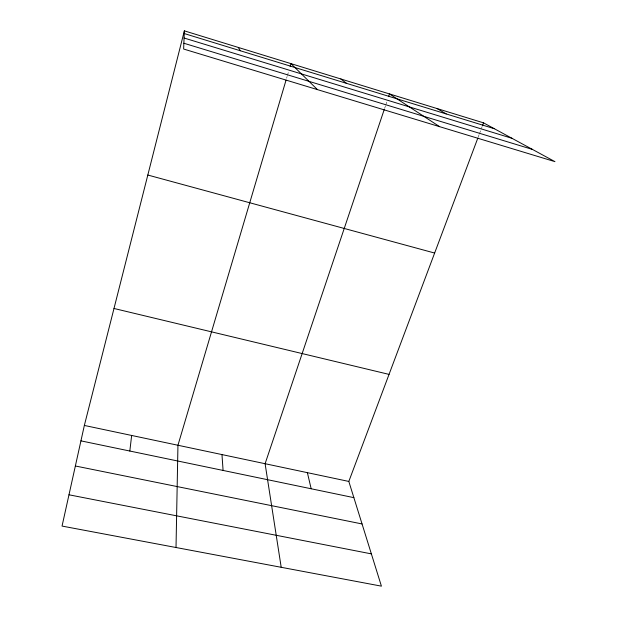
<?xml version="1.0" encoding="UTF-8"?>
<svg xmlns="http://www.w3.org/2000/svg" width="617" height="617" viewBox="0 0 617 617"><rect width="100%" height="100%" fill="white"/><g stroke="black" fill="none" stroke-linecap="round" stroke-linejoin="round"><path stroke-width="0.46" stroke-dasharray="3.08 2.31" d="M286.596 78.274L287.144 76.439M287.414 75.529L288.494 71.865M384.599 108.461L385.517 105.731M385.818 104.828L386.736 102.106M478.129 137.29L479.147 134.583M479.486 133.681L482.193 126.462"/><path stroke-width="0.93" d="M176.015 547.518L177.951 445.266L286.057 80.102M184.36 30.85L183.635 49.036L554.953 161.646L483.551 122.86L184.36 30.85L84.352 425.445L62.047 526.077L381.414 586.15L348.821 481.437L477.789 138.193M129.825 451.035L131.652 435.463M290.121 66.374L290.939 63.62L317.439 89.612M384.291 109.363L265.102 463.714L281.198 567.301M388.571 96.653L389.489 93.931L439.651 126.678M482.533 125.567L483.551 122.86M68.981 494.795L371.372 553.881M75.367 465.989L362.056 523.949M80.935 440.862L353.873 497.649M84.352 425.445L348.821 481.437M113.998 308.477L389.042 374.388M147.818 175.035L434.638 253.047M184.074 38.015L511.987 138.301M183.866 43.236L532.456 149.422M184.252 33.549L494.31 128.698M437.06 108.561L446.238 113.952M340.792 78.953L346.577 83.364M238.309 47.44L240.283 50.741M307.382 472.661L311.169 488.764M221.966 454.582L223.092 470.439"/></g></svg>
